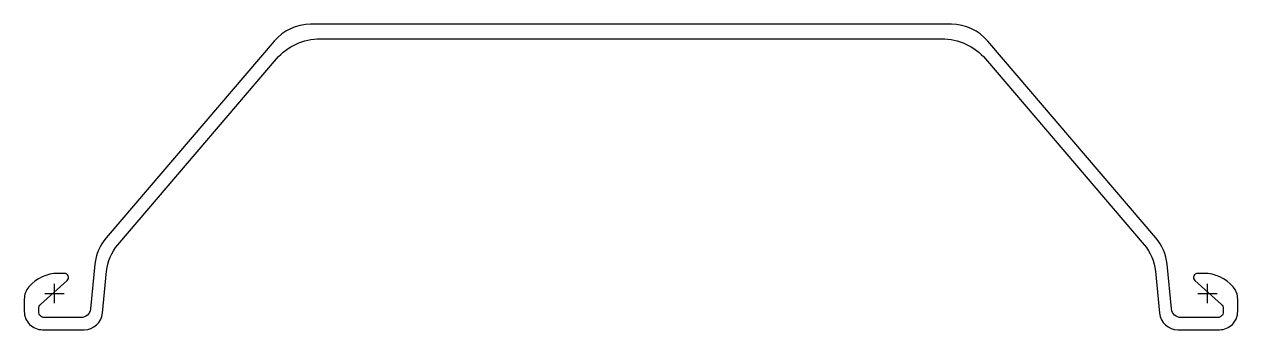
# Model space of a CAD drawing. Header units: millimetres. Extents: x -16 to 616, y -19 to 140.
import ezdxf

# ---------------------------------------------------------------- set-up
doc = ezdxf.new("R2010")
doc.units = ezdxf.units.MM
doc.header["$LTSCALE"] = 0.2

msp = doc.modelspace()

# ---------------------------------------------------------------- linework, layer by layer
at = {"flags": 128}
msp.add_lwpolyline([(-15.75, -3), (-15.75, -9.3, 0.414214), (-6.25, -18.8), (15.47, -18.8, 0.385314), (24.92, -10.25), (27.11, 11.62, -0.152974), (32.97, 25.36), (115.49, 121.98, -0.219407), (138.3, 132.5), (300, 132.5), (461.7, 132.5, -0.219407), (484.51, 121.98), (567.03, 25.36, -0.152974), (572.89, 11.62), (575.08, -10.25, 0.385314), (584.53, -18.8), (606.25, -18.8, 0.414214), (615.75, -9.3), (615.75, -3, 0.17875), (613.35, 3.5, 0.219232), (598.15, 10.5), (594.89, 10.5, 0.687281), (593.46, 6.79), (607.26, -5.63, -0.212557), (608.25, -7.86), (608.25, -9.5, -0.414214), (605.25, -12.5), (586.26, -12.5, -0.385314), (581.29, -8), (578.97, 15.21, 0.152974), (573.1, 28.96), (485.74, 131.24, 0.219407), (466.73, 140), (300, 140), (133.27, 140, 0.219407), (114.26, 131.24), (26.9, 28.96, 0.152974), (21.03, 15.21), (18.71, -8, -0.385314), (13.74, -12.5), (-5.25, -12.5, -0.414214), (-8.25, -9.5), (-8.25, -7.86, -0.212557), (-7.26, -5.63), (6.54, 6.79, 0.687281), (5.11, 10.5), (1.85, 10.5, 0.219232), (-13.35, 3.5), (-13.35, 3.5, 0.17875), (-15.75, -3)], format="xyb", dxfattribs=at)
at = {"layer": 'DEFPOINTS'}
for p, q in [((-5, 0), (5, 0)), ((0, -5), (0, 5)), ((595, 0), (605, 0)), ((600, -5), (600, 5))]:
    msp.add_line(p, q, dxfattribs=at)

doc.saveas('drawing.dxf')
